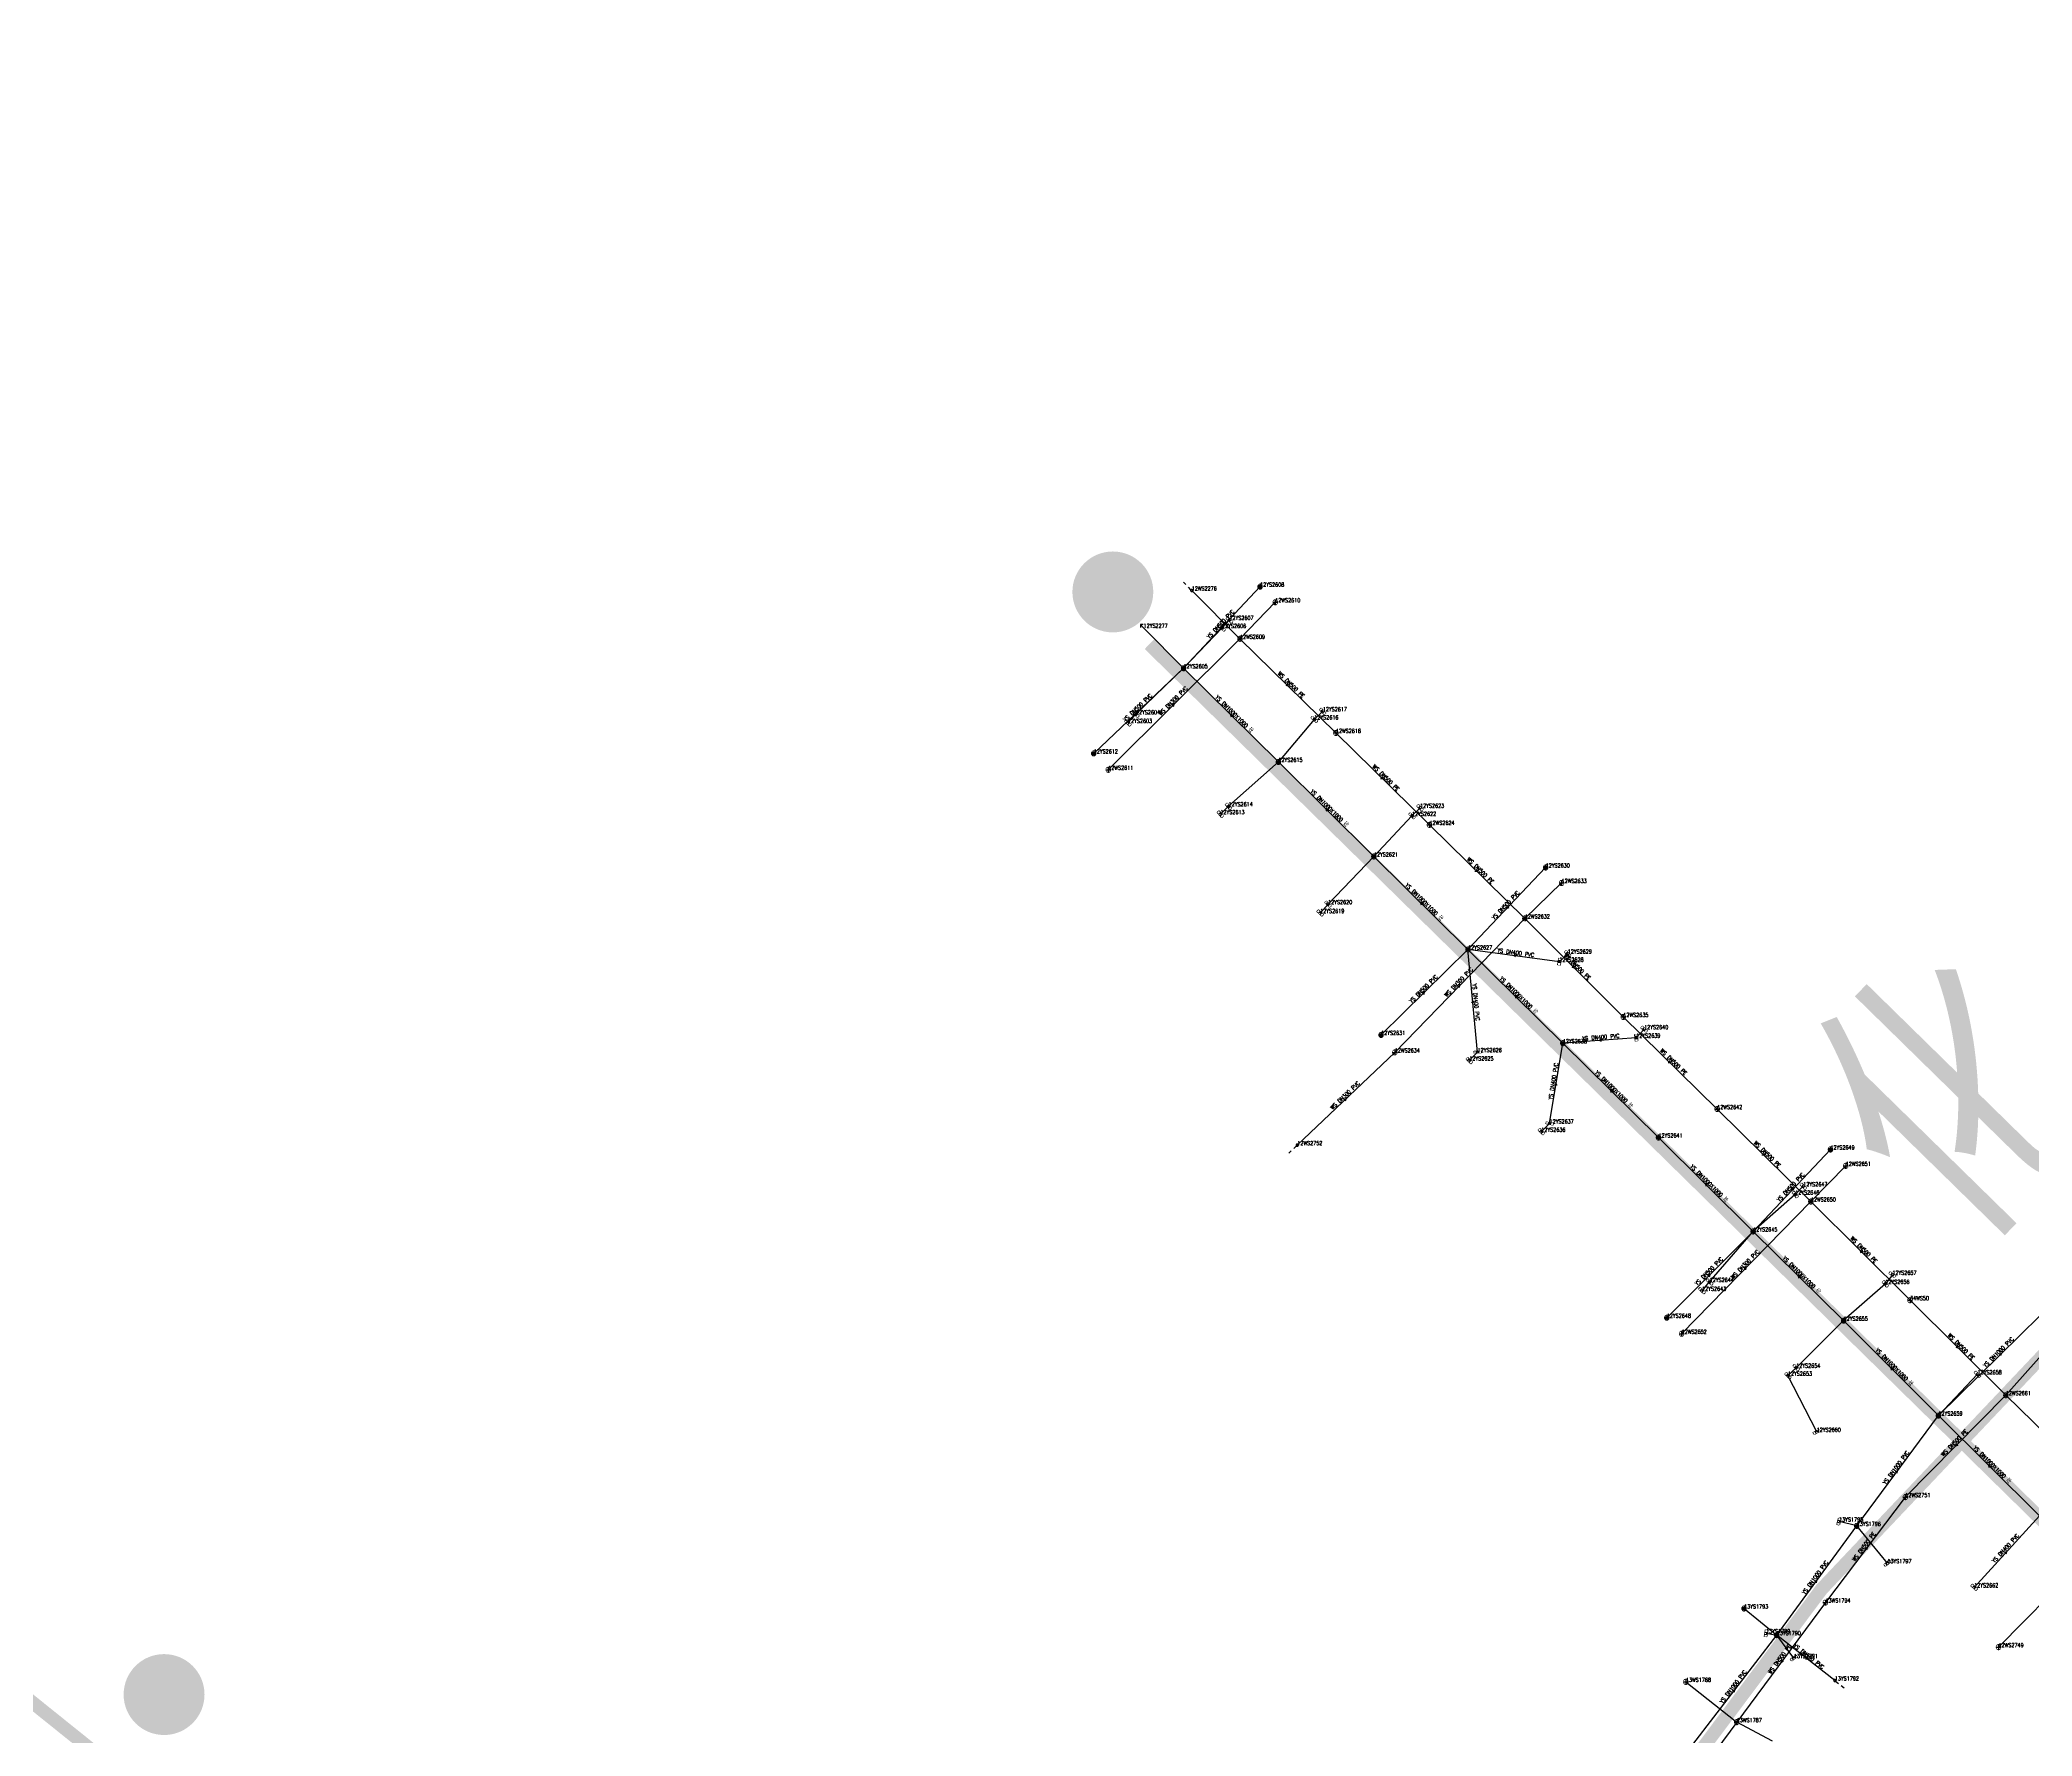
# Model space of a CAD drawing. Extents: x 78813 to 99477, y 2421021 to 2448125.
# Drawn here: x 83625.9 to 84072.7, y 2437389.6 to 2437769.9 of the extents above; entities that cross this region are included whole.
import ezdxf
from ezdxf.enums import TextEntityAlignment as Align

# ---------------------------------------------------------------- set-up
doc = ezdxf.new("R2010")
doc.units = 0
doc.set_wipeout_variables(frame=1)
doc.layers.get('0').update_dxf_attribs({"linetype": 'CONTINUOUS'})
for name, color, linetype in [('DX_WS', 16, 'CONTINUOUS'), ('DX_YS', 42, 'CONTINUOUS'), ('排口', 170, 'CONTINUOUS'), ('道路', 5, 'CONTINUOUS')]:
    doc.layers.add(name, color=color, linetype=linetype)
doc.layers.add('WSLINE', color=7, linetype='CONTINUOUS', true_color=0x7f0000)
doc.layers.add('YSLINE', color=7, linetype='CONTINUOUS', true_color=0xcc9900)
doc.layers.add('道路名称', color=7, linetype='CONTINUOUS', lineweight=0)
doc.styles.add('CcNameZT', font='txt.SHX', dxfattribs={"width": 0.8, "bigfont": 'HZTXT.SHX'})
doc.styles.get("Standard").update_dxf_attribs({"font": 'txt.shx', "bigfont": 'hztxt.shx'})
doc.styles.add('宋体0.7', font='', dxfattribs={"width": 0.7})
doc.styles.get('宋体0.7').set_extended_font_data('SimSun')

# ---------------------------------------------------------------- blocks, each defined once
blk = doc.blocks.new('PS污水井')
blk.add_lwpolyline([(1, 0), (1, 0.07), (0.99, 0.14), (0.98, 0.21), (0.96, 0.28), (0.94, 0.34), (0.91, 0.41), (0.88, 0.47), (0.85, 0.53), (0.81, 0.59), (0.77, 0.64), (0.72, 0.69), (0.67, 0.74), (0.62, 0.79), (0.56, 0.83), (0.5, 0.87), (0.44, 0.9), (0.37, 0.93), (0.31, 0.95), (0.24, 0.97), (0.17, 0.98), (0.1, 0.99), (0.03, 1), (-0.03, 1), (-0.1, 0.99), (-0.17, 0.98), (-0.24, 0.97), (-0.31, 0.95), (-0.37, 0.93), (-0.44, 0.9), (-0.5, 0.87), (-0.56, 0.83), (-0.62, 0.79), (-0.67, 0.74), (-0.72, 0.69), (-0.77, 0.64), (-0.81, 0.59), (-0.85, 0.53), (-0.88, 0.47), (-0.91, 0.41), (-0.94, 0.34), (-0.96, 0.28), (-0.98, 0.21), (-0.99, 0.14), (-1, 0.07), (-1, 0), (-1, -0.07), (-0.99, -0.14), (-0.98, -0.21), (-0.96, -0.28), (-0.94, -0.34), (-0.91, -0.41), (-0.88, -0.47), (-0.85, -0.53), (-0.81, -0.59), (-0.77, -0.64), (-0.72, -0.69), (-0.67, -0.74), (-0.62, -0.79), (-0.56, -0.83), (-0.5, -0.87), (-0.44, -0.9), (-0.37, -0.93), (-0.31, -0.95), (-0.24, -0.97), (-0.17, -0.98), (-0.1, -0.99), (-0.03, -1), (0.03, -1), (0.1, -0.99), (0.17, -0.98), (0.24, -0.97), (0.31, -0.95), (0.37, -0.93), (0.44, -0.9), (0.5, -0.87), (0.56, -0.83), (0.62, -0.79), (0.67, -0.74), (0.72, -0.69), (0.77, -0.64), (0.81, -0.59), (0.85, -0.53), (0.88, -0.47), (0.91, -0.41), (0.94, -0.34), (0.96, -0.28), (0.98, -0.21), (0.99, -0.14), (1, 0)], close=True)
blk.add_wipeout([(1, 0), (1, 0.07), (0.99, 0.14), (0.98, 0.21), (0.96, 0.28), (0.94, 0.34), (0.91, 0.41), (0.88, 0.47), (0.85, 0.53), (0.81, 0.59), (0.77, 0.64), (0.72, 0.69), (0.67, 0.74), (0.62, 0.79), (0.56, 0.83), (0.5, 0.87), (0.44, 0.9), (0.37, 0.93), (0.31, 0.95), (0.24, 0.97), (0.17, 0.98), (0.1, 0.99), (0.03, 1), (-0.03, 1), (-0.1, 0.99), (-0.17, 0.98), (-0.24, 0.97), (-0.31, 0.95), (-0.37, 0.93), (-0.44, 0.9), (-0.5, 0.87), (-0.56, 0.83), (-0.62, 0.79), (-0.67, 0.74), (-0.72, 0.69), (-0.77, 0.64), (-0.81, 0.59), (-0.85, 0.53), (-0.88, 0.47), (-0.91, 0.41), (-0.94, 0.34), (-0.96, 0.28), (-0.98, 0.21), (-0.99, 0.14), (-1, 0.07), (-1, 0), (-1, -0.07), (-0.99, -0.14), (-0.98, -0.21), (-0.96, -0.28), (-0.94, -0.34), (-0.91, -0.41), (-0.88, -0.47), (-0.85, -0.53), (-0.81, -0.59), (-0.77, -0.64), (-0.72, -0.69), (-0.67, -0.74), (-0.62, -0.79), (-0.56, -0.83), (-0.5, -0.87), (-0.44, -0.9), (-0.37, -0.93), (-0.31, -0.95), (-0.24, -0.97), (-0.17, -0.98), (-0.1, -0.99), (-0.03, -1), (0.03, -1), (0.1, -0.99), (0.17, -0.98), (0.24, -0.97), (0.31, -0.95), (0.37, -0.93), (0.44, -0.9), (0.5, -0.87), (0.56, -0.83), (0.62, -0.79), (0.67, -0.74), (0.72, -0.69), (0.77, -0.64), (0.81, -0.59), (0.85, -0.53), (0.88, -0.47), (0.91, -0.41), (0.94, -0.34), (0.96, -0.28), (0.98, -0.21), (0.99, -0.14)])
for p, q in [((-1, 0), (0, 0)), ((0, 1), (0, 0)), ((0, 0), (0, -1)), ((0, 0), (1, 0))]:
    blk.add_line(p, q)
blk = doc.blocks.new('GC546')
at = {"color": 0}
for p in [(0.866, 0.5), (0.866, -0.5)]:
    blk.add_line(p, (0, 0), dxfattribs=at)
blk = doc.blocks.new('PS非普查')
blk.add_lwpolyline([(3.7, 0), (5.3, 0)])
blk.add_wipeout([(0.5, 0), (0.5, 0.03), (0.5, 0.07), (0.49, 0.1), (0.48, 0.14), (0.47, 0.17), (0.46, 0.2), (0.44, 0.23), (0.42, 0.26), (0.4, 0.29), (0.38, 0.32), (0.36, 0.35), (0.33, 0.37), (0.31, 0.39), (0.28, 0.41), (0.25, 0.43), (0.22, 0.45), (0.19, 0.46), (0.15, 0.48), (0.12, 0.49), (0.09, 0.49), (0.05, 0.5), (0.02, 0.5), (-0.02, 0.5), (-0.05, 0.5), (-0.09, 0.49), (-0.12, 0.49), (-0.15, 0.48), (-0.19, 0.46), (-0.22, 0.45), (-0.25, 0.43), (-0.28, 0.41), (-0.31, 0.39), (-0.33, 0.37), (-0.36, 0.35), (-0.38, 0.32), (-0.4, 0.29), (-0.42, 0.26), (-0.44, 0.23), (-0.46, 0.2), (-0.47, 0.17), (-0.48, 0.14), (-0.49, 0.1), (-0.5, 0.07), (-0.5, 0.03), (-0.5, 0), (-0.5, -0.03), (-0.5, -0.07), (-0.49, -0.1), (-0.48, -0.14), (-0.47, -0.17), (-0.46, -0.2), (-0.44, -0.23), (-0.42, -0.26), (-0.4, -0.29), (-0.38, -0.32), (-0.36, -0.35), (-0.33, -0.37), (-0.31, -0.39), (-0.28, -0.41), (-0.25, -0.43), (-0.22, -0.45), (-0.19, -0.46), (-0.15, -0.48), (-0.12, -0.49), (-0.09, -0.49), (-0.05, -0.5), (-0.02, -0.5), (0.02, -0.5), (0.05, -0.5), (0.09, -0.49), (0.12, -0.49), (0.15, -0.48), (0.19, -0.46), (0.22, -0.45), (0.25, -0.43), (0.28, -0.41), (0.31, -0.39), (0.33, -0.37), (0.36, -0.35), (0.38, -0.32), (0.4, -0.29), (0.42, -0.26), (0.44, -0.23), (0.46, -0.2), (0.47, -0.17), (0.48, -0.14), (0.49, -0.1), (0.5, -0.07)])
blk.add_line((0.5, 0), (2.1, 0))
blk.add_lwpolyline([(0.5, 0), (0.5, 0.03), (0.5, 0.07), (0.49, 0.1), (0.48, 0.14), (0.47, 0.17), (0.46, 0.2), (0.44, 0.23), (0.42, 0.26), (0.4, 0.29), (0.38, 0.32), (0.36, 0.35), (0.33, 0.37), (0.31, 0.39), (0.28, 0.41), (0.25, 0.43), (0.22, 0.45), (0.19, 0.46), (0.15, 0.48), (0.12, 0.49), (0.09, 0.49), (0.05, 0.5), (0.02, 0.5), (-0.02, 0.5), (-0.05, 0.5), (-0.09, 0.49), (-0.12, 0.49), (-0.15, 0.48), (-0.19, 0.46), (-0.22, 0.45), (-0.25, 0.43), (-0.28, 0.41), (-0.31, 0.39), (-0.33, 0.37), (-0.36, 0.35), (-0.38, 0.32), (-0.4, 0.29), (-0.42, 0.26), (-0.44, 0.23), (-0.46, 0.2), (-0.47, 0.17), (-0.48, 0.14), (-0.49, 0.1), (-0.5, 0.07), (-0.5, 0.03), (-0.5, 0), (-0.5, -0.03), (-0.5, -0.07), (-0.49, -0.1), (-0.48, -0.14), (-0.47, -0.17), (-0.46, -0.2), (-0.44, -0.23), (-0.42, -0.26), (-0.4, -0.29), (-0.38, -0.32), (-0.36, -0.35), (-0.33, -0.37), (-0.31, -0.39), (-0.28, -0.41), (-0.25, -0.43), (-0.22, -0.45), (-0.19, -0.46), (-0.15, -0.48), (-0.12, -0.49), (-0.09, -0.49), (-0.05, -0.5), (-0.02, -0.5), (0.02, -0.5), (0.05, -0.5), (0.09, -0.49), (0.12, -0.49), (0.15, -0.48), (0.19, -0.46), (0.22, -0.45), (0.25, -0.43), (0.28, -0.41), (0.31, -0.39), (0.33, -0.37), (0.36, -0.35), (0.38, -0.32), (0.4, -0.29), (0.42, -0.26), (0.44, -0.23), (0.46, -0.2), (0.47, -0.17), (0.48, -0.14), (0.49, -0.1), (0.5, -0.07), (0.5, 0)], close=True)
blk = doc.blocks.new('PS雨水井')
blk.add_lwpolyline([(1, 0), (1, 0.07), (0.99, 0.14), (0.98, 0.21), (0.96, 0.28), (0.94, 0.34), (0.91, 0.41), (0.88, 0.47), (0.85, 0.53), (0.81, 0.59), (0.77, 0.64), (0.72, 0.69), (0.67, 0.74), (0.62, 0.79), (0.56, 0.83), (0.5, 0.87), (0.44, 0.9), (0.37, 0.93), (0.31, 0.95), (0.24, 0.97), (0.17, 0.98), (0.1, 0.99), (0.03, 1), (-0.03, 1), (-0.1, 0.99), (-0.17, 0.98), (-0.24, 0.97), (-0.31, 0.95), (-0.37, 0.93), (-0.44, 0.9), (-0.5, 0.87), (-0.56, 0.83), (-0.62, 0.79), (-0.67, 0.74), (-0.72, 0.69), (-0.77, 0.64), (-0.81, 0.59), (-0.85, 0.53), (-0.88, 0.47), (-0.91, 0.41), (-0.94, 0.34), (-0.96, 0.28), (-0.98, 0.21), (-0.99, 0.14), (-1, 0.07), (-1, 0), (-1, -0.07), (-0.99, -0.14), (-0.98, -0.21), (-0.96, -0.28), (-0.94, -0.34), (-0.91, -0.41), (-0.88, -0.47), (-0.85, -0.53), (-0.81, -0.59), (-0.77, -0.64), (-0.72, -0.69), (-0.67, -0.74), (-0.62, -0.79), (-0.56, -0.83), (-0.5, -0.87), (-0.44, -0.9), (-0.37, -0.93), (-0.31, -0.95), (-0.24, -0.97), (-0.17, -0.98), (-0.1, -0.99), (-0.03, -1), (0.03, -1), (0.1, -0.99), (0.17, -0.98), (0.24, -0.97), (0.31, -0.95), (0.37, -0.93), (0.44, -0.9), (0.5, -0.87), (0.56, -0.83), (0.62, -0.79), (0.67, -0.74), (0.72, -0.69), (0.77, -0.64), (0.81, -0.59), (0.85, -0.53), (0.88, -0.47), (0.91, -0.41), (0.94, -0.34), (0.96, -0.28), (0.98, -0.21), (0.99, -0.14), (1, 0)], close=True)
blk.add_wipeout([(1, 0), (1, 0.07), (0.99, 0.14), (0.98, 0.21), (0.96, 0.28), (0.94, 0.34), (0.91, 0.41), (0.88, 0.47), (0.85, 0.53), (0.81, 0.59), (0.77, 0.64), (0.72, 0.69), (0.67, 0.74), (0.62, 0.79), (0.56, 0.83), (0.5, 0.87), (0.44, 0.9), (0.37, 0.93), (0.31, 0.95), (0.24, 0.97), (0.17, 0.98), (0.1, 0.99), (0.03, 1), (-0.03, 1), (-0.1, 0.99), (-0.17, 0.98), (-0.24, 0.97), (-0.31, 0.95), (-0.37, 0.93), (-0.44, 0.9), (-0.5, 0.87), (-0.56, 0.83), (-0.62, 0.79), (-0.67, 0.74), (-0.72, 0.69), (-0.77, 0.64), (-0.81, 0.59), (-0.85, 0.53), (-0.88, 0.47), (-0.91, 0.41), (-0.94, 0.34), (-0.96, 0.28), (-0.98, 0.21), (-0.99, 0.14), (-1, 0.07), (-1, 0), (-1, -0.07), (-0.99, -0.14), (-0.98, -0.21), (-0.96, -0.28), (-0.94, -0.34), (-0.91, -0.41), (-0.88, -0.47), (-0.85, -0.53), (-0.81, -0.59), (-0.77, -0.64), (-0.72, -0.69), (-0.67, -0.74), (-0.62, -0.79), (-0.56, -0.83), (-0.5, -0.87), (-0.44, -0.9), (-0.37, -0.93), (-0.31, -0.95), (-0.24, -0.97), (-0.17, -0.98), (-0.1, -0.99), (-0.03, -1), (0.03, -1), (0.1, -0.99), (0.17, -0.98), (0.24, -0.97), (0.31, -0.95), (0.37, -0.93), (0.44, -0.9), (0.5, -0.87), (0.56, -0.83), (0.62, -0.79), (0.67, -0.74), (0.72, -0.69), (0.77, -0.64), (0.81, -0.59), (0.85, -0.53), (0.88, -0.47), (0.91, -0.41), (0.94, -0.34), (0.96, -0.28), (0.98, -0.21), (0.99, -0.14)])
for p, q in [((-1, 0), (0, 0)), ((-0.88, 0.48), (0, 0.47)), ((0, 1), (0, 0)), ((0, 0.47), (0.88, 0.47)), ((0, 0), (0, -1)), ((0, 0), (1, 0)), ((-0.88, -0.48), (0, -0.48)), ((0, -0.48), (0.88, -0.48))]:
    blk.add_line(p, q)
blk = doc.blocks.new('PS雨篦')
blk.add_lwpolyline([(-1.5, 0.5), (0, 0.5), (1.5, 0.5), (1.5, -0.5), (0, -0.5), (-1.5, -0.5)], close=True)
blk.add_wipeout([(-1.5, 0.5), (0, 0.5), (1.5, 0.5), (1.5, -0.5), (0, -0.5), (-1.5, -0.5)])
for p, q in [((-0.51, -0.5), (-0.51, 0.5)), ((0.49, -0.5), (0.49, 0.5))]:
    blk.add_line(p, q)
blk = doc.blocks.new('PS出水口')
for points in [[(0, 0), (1.97, 0)], [(1.15, -0.88), (1.97, 0), (1.11, 0.93)]]:
    blk.add_lwpolyline(points)

msp = doc.modelspace()

# ---------------------------------------------------------------- hatches: boundary and pattern name
at = {"layer": '排口', "linetype": 'Continuous'}
h = msp.add_hatch(color=256, dxfattribs=at)
edge = h.paths.add_edge_path()
edge.add_arc((83866.56, 2437646.14), 9.07, 0, 360)
h = msp.add_hatch(color=256, dxfattribs=at)
edge = h.paths.add_edge_path()
edge.add_arc((83653.78, 2437398.92), 9.07, 0, 360)

# ---------------------------------------------------------------- linework, layer by layer
at = {"layer": '道路', "const_width": 3, "flags": 128}
msp.add_lwpolyline([(83859.27, 2437200.36), (83651.08, 2437375.61), (83558.86, 2437449.66), (83486.54, 2437526.43)], dxfattribs=at)

# ---------------------------------------------------------------- block references
at = {"layer": 'DX_WS'}
for name, p, xscale, yscale, zscale, rotation in [('PS非普查', (83884.25, 2437646.46, -1.38), 0.4999999998926493, 0.5, 0.5, 134.9814773851069), ('GC546', (83905.83, 2437625.08, -1.3), 0.4999999999963662, 0.5, 0.5, 135.5390012850609), ('GC546', (83880.3, 2437620.95, -1.32), 0.5000000001534834, 0.5, 0.5, 224.8327249031677), ('GC546', (83927.08, 2437604.22, -1.07), 0.4999999999948835, 0.5, 0.5, 135.5385482155204), ('GC546', (83948.26, 2437583.42, -1.17), 0.5000000001027487, 0.5, 0.5, 135.5139467389466), ('GC546', (83970, 2437561.89, -1.28), 0.499999999991487, 0.5, 0.5, 135.0285363368084), ('GC546', (83944.37, 2437557.91, -1.01), 0.5000000001187209, 0.5, 0.5, 225.8604415978191), ('GC546', (83991.57, 2437540.53, -1.27), 0.4999999998344048, 0.5, 0.5, 135.5604395412984), ('GC546', (83918.86, 2437532.5, 1.32), 0.4999999999671781, 0.5, 0.5, 223.5479311328777), ('PS非普查', (83907.93, 2437522.1, 1.4), 0.4999999999671781, 0.5, 0.5, 223.5479311328777), ('GC546', (84012.6, 2437519.83, -1.38), 0.4999999999654575, 0.5, 0.5, 135.3499543055376), ('GC546', (84034.23, 2437498.4, -1.46), 0.5000000000123795, 0.5, 0.5, 315.1756503652769), ('GC546', (84008.62, 2437494.64, -1.22), 0.4999999998422751, 0.5, 0.5, 225.646228065041), ('GC546', (84056.08, 2437476.69, -1.37), 0.5000000000975768, 0.5, 0.5, 135.1982452197491), ('GC546', (84055.55, 2437454.61, -1.17), 0.4999999998798844, 0.5, 0.5, 45.40158163852389), ('GC546', (84035.33, 2437431.37, -0.96), 0.5000000000005245, 0.5000000000005245, 0.5000000000005245, 52.8387533644299), ('GC546', (84016.43, 2437406.14, -0.37), 0.4999999999179297, 0.5, 0.5, 53.43452653312766)]:
    msp.add_blockref(name, p, dxfattribs=dict(at, xscale=xscale, yscale=yscale, zscale=zscale, rotation=rotation))
at = {"layer": 'DX_WS', "xscale": 0.5, "yscale": 0.5, "zscale": 0.5}
for p in [(83902.98, 2437643.82, -1.06), (83895.07, 2437635.63, -1.44), (83916.58, 2437614.52, -1.13), (83865.53, 2437606.26, -1.32), (83937.58, 2437593.92, -0.99), (83967.21, 2437580.88, -0.93), (83958.95, 2437572.93, -1.29), (83981.04, 2437550.85, -1.26), (83929.79, 2437542.89, -0.9), (84002.1, 2437530.2, -1.27), (84030.93, 2437517.46, -1.17), (84023.1, 2437509.46, -1.47), (84045.35, 2437487.34, -1.47), (83994.13, 2437479.82, -1.11), (84066.82, 2437466.03, -1.27), (84044.29, 2437443.19, -1.08), (84026.38, 2437419.55, -0.84), (84065.2, 2437409.55, -0.91), (83995.08, 2437401.77, 0.24), (84006.48, 2437392.73, 0.01)]:
    msp.add_blockref('PS污水井', p, dxfattribs=at)
at = {"layer": 'DX_YS', "xscale": 0.5, "yscale": 0.5, "zscale": 0.5}
for p in [(83899.58, 2437647.32, -243.24), (83882.43, 2437629.02, -0.5), (83862.28, 2437609.93, -0.03), (83903.69, 2437608.01, -0.02), (83925.1, 2437586.82, -0.17), (83963.63, 2437584.35, 0.36), (83946.21, 2437565.96, -0.14), (83926.72, 2437546.81, 0.26), (83967.48, 2437544.96, 0.29), (83988.93, 2437523.81, 0.06), (84027.51, 2437521.13, 0.45), (84010.17, 2437502.75, -0.06), (83990.8, 2437483.4, 0.34), (84030.46, 2437482.75, -0.19), (84051.71, 2437461.46, 0.45), (84033.39, 2437436.73, 1.32), (84008.13, 2437418.21, 0.62), (84015.45, 2437412.24, 0.73)]:
    msp.add_blockref('PS雨水井', p, dxfattribs=at)
at = {"layer": 'DX_YS', "yscale": 0.5, "zscale": 0.5}
for name, p, xscale, rotation in [('PS雨篦', (83892.71, 2437639.85, 1.21), 0.4999999999537187, 137.2839968116276), ('PS出水口', (83873.46, 2437638.12, -0.46), 0.4999999998938419, 134.5750778473256), ('GC546', (83893.06, 2437618.51, -0.27), 0.500000000129178, 315.3362007759107), ('PS雨篦', (83913.65, 2437619.37, 1.26), 0.5000000001448919, 133.2811777173069), ('PS雨篦', (83869.95, 2437616.77, 1.21), 0.4999999999228981, 317.2722062993095), ('PS雨篦', (83890.69, 2437596.31, 1.36), 0.4999999999516629, 313.9932321930457), ('GC546', (83914.39, 2437597.41, -0.11), 0.5000000000119872, 315.2918631087152), ('PS雨篦', (83935.45, 2437597.76, 1.16), 0.500000000015963, 135.2219526514921), ('PS雨篦', (83913.06, 2437574.15, 1.27), 0.4999999998563863, 318.4238712652316), ('GC546', (83935.65, 2437576.39, -0.15), 0.4999999999148447, 315.3371505566245), ('GC546', (83954.92, 2437575.15, 0.17), 0.4999999998709592, 46.5432327992657), ('GC546', (83956.46, 2437564.6, 1.15), 0.4999999999877723, 352.4710514486374), ('GC546', (83936.46, 2437556.38, 0.06), 0.4999999998370436, 224.4913436837929), ('GC546', (83956.85, 2437555.46, 0.07), 0.4999999998931101, 315.376762174095), ('GC546', (83947.29, 2437554.46, 1.02), 0.5000000001398425, 275.3822272731961), ('PS雨篦', (83985.71, 2437548.1, 1.01), 0.5000000000334269, 137.1557790597378), ('PS雨篦', (83946.51, 2437541.07, 1.05), 0.5000000001213974, 315.6098309127586), ('GC546', (83975.72, 2437545.58, 1.02), 0.5000000000175843, 4.310347643823098), ('GC546', (83966, 2437535.96, 1.01), 0.4999999997772362, 260.6549747678845), ('GC546', (83978.21, 2437534.38, 0.17), 0.5000000001121352, 315.4076055452154), ('PS雨篦', (83962.65, 2437525.12, 1.03), 0.4999999998993819, 314.6611579529984), ('GC546', (83999.55, 2437513.28, -0.01), 0.5000000000923445, 315.2424501281266), ('GC546', (84020.31, 2437492.75, -0.14), 0.4999999999202382, 315.3981969904931), ('PS雨篦', (84041.38, 2437493.05, 1.26), 0.4999999999382682, 142.7743706255581), ('PS雨篦', (83998.7, 2437489.47, 1.07), 0.4999999999601324, 318.6309686672386), ('GC546', (84065.41, 2437474.94, 0.37), 0.5000000000994401, 44.51306085056741), ('PS雨篦', (84017.95, 2437470.42, 1.22), 0.5000000000558311, 313.5936757837261), ('GC546', (84041.08, 2437472.1, 0.14), 0.4999999999422079, 314.9569002268398), ('PS雨篦', (84060.49, 2437470.72, 1.9), 0.4999999999986344, 136.5215563951533), ('PS雨篦', (84024.41, 2437457.81, 1.45), 0.4999999999125069, 27.15632348037437), ('GC546', (84042.55, 2437449.09, 0.48), 0.500000000065494, 233.4782365848529), ('GC546', (84063.04, 2437450.23, 0.4), 0.4999999999236237, 315.2551766172043), ('PS雨篦', (84029.43, 2437437.72, 1.56), 0.4999999999068486, 255.9229935439643), ('GC546', (84067.05, 2437430.98, 1.61), 0.4999999998518497, 227.5841834701037), ('PS雨篦', (84040.26, 2437428.38, 1.54), 0.5000000000362612, 39.42625572244329), ('GC546', (84024.42, 2437424.48, 0.57), 0.5000000001831665, 233.7656393209124), ('PS雨篦', (84059.72, 2437422.96, 1.63), 0.4999999999728088, 317.5841834895435), ('GC546', (84021.96, 2437407.15, 0.87), 0.4999999998763584, 322.0167264457367), ('GC546', (84006.02, 2437399.96, 0.7), 0.4999999999755013, 232.4836653532797), ('PS非普查', (84028.47, 2437402.07, 0.91), 0.4999999998763584, 322.0167264457367)]:
    msp.add_blockref(name, p, dxfattribs=dict(at, xscale=xscale, rotation=rotation))

# ---------------------------------------------------------------- texts
at = {"layer": 'DX_WS', "style": 'CcNameZT', "width": 0.8}
for s, rotation, p in [(' WS DN500 PE', 315.539, (83906, 2437625.26, -1.46)), (' WS DN300 PVC', 44.8327, (83880.12, 2437621.13, -1.32)), (' WS DN500 PE', 315.5385, (83927.25, 2437604.4, -1.15)), (' WS DN500 PE', 315.5139, (83948.44, 2437583.6, -1.04)), (' WS DN300 PVC', 45.8604, (83944.19, 2437558.08, -0.9)), (' WS DN500 PE', 315.5604, (83991.75, 2437540.71, -1.28)), (' WS DN300 PVC', 43.5479, (83918.69, 2437532.68, 1.4)), (' WS DN500 PE', 315.3499, (84012.78, 2437520.01, -1.29)), (' WS DN500 PE', 315.1757, (84034.41, 2437498.58, -1.47)), (' WS DN300 PVC', 45.6462, (84008.44, 2437494.81, -1.11)), (' WS DN500 PE', 315.1982, (84056.26, 2437476.86, -1.47)), (' WS DN500 PE', 45.4016, (84055.37, 2437454.78, -1.27))]:
    msp.add_text(s, height=0.9, rotation=rotation, dxfattribs=at).set_placement(p, align=Align.CENTER)
at = {"layer": 'DX_YS', "width": 0.8}
msp.add_text('12YS2277', height=0.9, dxfattribs=at).set_placement((83873.46, 2437638.12, -0.46))
at = {"layer": 'DX_YS', "style": 'CcNameZT', "width": 0.8}
for s, rotation, p in [(' YS DN1000X1000 砼', 315.3362, (83893.24, 2437618.69, -0.02)), (' YS DN1000X1000 砼', 315.2919, (83914.57, 2437597.59, -0.17)), (' YS DN1000X1000 砼', 315.3372, (83935.83, 2437576.56, -0.14)), (' YS DN400 PVC', 352.4711, (83956.5, 2437564.85, 1.01)), (' YS DN500 PVC', 44.4913, (83936.29, 2437556.56, 0.26)), (' YS DN1000X1000 砼', 315.3768, (83957.02, 2437555.63, 0.29)), (' YS DN400 PVC', 275.3822, (83947.54, 2437554.48, 0.99)), (' YS DN400 PVC', 4.3103, (83975.7, 2437545.83, 0.94)), (' YS DN400 PVC', 80.655, (83965.76, 2437536, 0.99)), (' YS DN1000X1000 砼', 315.4076, (83978.38, 2437534.56, 0.06)), (' YS DN1000X1000 砼', 315.2425, (83999.73, 2437513.46, -0.06)), (' YS DN1000X1000 砼', 315.3982, (84020.49, 2437492.93, -0.19)), (' YS DN1000X1000 砼', 314.9569, (84041.26, 2437472.28, 0.45)), (' YS DN1000 PVC', 53.4782, (84042.35, 2437449.24, 0.41)), (' YS DN1000X1000 砼', 315.2552, (84063.22, 2437450.41, 0.37)), (' YS DN400 PVC', 47.5842, (84066.86, 2437431.15, 1.63)), (' YS DN1000 PVC', 52.4837, (84005.82, 2437400.11, 0.65))]:
    msp.add_text(s, height=0.9, rotation=rotation, dxfattribs=at).set_placement(p, align=Align.CENTER)

# ---------------------------------------------------------------- next in the draw order: linework, layer by layer
at = {"layer": 'WSLINE'}
for p, q in [((83902.98, 2437643.82, -1.06), (83895.07, 2437635.63, -1.21)), ((83958.95, 2437572.93, -1.29), (83937.58, 2437593.92, -1.04)), ((83967.21, 2437580.88, -0.93), (83958.95, 2437572.93, -1.17)), ((83907.93, 2437522.1, 1.4), (83929.79, 2437542.89, 1.23)), ((84088.85, 2437490.79, -0.64), (84066.82, 2437466.03, -1.27)), ((84066.82, 2437466.03, -1.27), (84045.35, 2437487.34, -1.47)), ((84044.29, 2437443.19, -1.08), (84066.82, 2437466.03, -1.27)), ((84094.37, 2437439.19, -1.35), (84066.82, 2437466.03, -1.27)), ((84044.29, 2437443.19, -1.08), (84026.38, 2437419.55, -0.84)), ((84065.2, 2437409.55, -0.91), (84094.37, 2437439.19, -1.22)), ((83995.08, 2437401.77, 0.24), (84006.48, 2437392.73, 0.11)), ((84006.48, 2437392.73, 0.01), (83988.68, 2437368.72, -0.04)), ((84014.54, 2437388.44, 0.21), (84006.48, 2437392.73, 0.03))]:
    msp.add_line(p, q, dxfattribs=at)
at = {"layer": 'YSLINE'}
for p, q in [((83882.43, 2437629.02, -0.5), (83873.46, 2437638.12, -0.46)), ((83903.69, 2437608.01, -0.02), (83882.43, 2437629.02, -0.52)), ((83925.1, 2437586.82, -0.17), (83903.69, 2437608.01, -0.04)), ((83946.21, 2437565.96, -0.14), (83925.1, 2437586.82, -0.16)), ((83963.63, 2437584.35, 0.36), (83946.21, 2437565.96, -0.03)), ((83926.72, 2437546.81, 0.26), (83946.21, 2437565.96, -0.14)), ((84010.17, 2437502.75, -0.06), (83988.93, 2437523.81, 0.04)), ((84030.46, 2437482.75, -0.19), (84010.17, 2437502.75, -0.09)), ((84079.12, 2437488.41, 0.42), (84051.71, 2437461.46, 0.32)), ((84051.71, 2437461.46, 0.45), (84030.46, 2437482.75, -0.17)), ((84060.49, 2437470.72, 1.9), (84051.71, 2437461.46, 1.3)), ((84033.39, 2437436.73, 0.41), (84051.71, 2437461.46, 0.54)), ((84074.38, 2437439, 0.37), (84051.71, 2437461.46, 0.44)), ((84059.72, 2437422.96, 1.63), (84074.38, 2437439, 1.6)), ((84033.39, 2437436.73, 1.32), (84029.43, 2437437.72, 1.56)), ((84040.26, 2437428.38, 1.54), (84033.39, 2437436.73, 1.3))]:
    msp.add_line(p, q, dxfattribs=at)

# ---------------------------------------------------------------- next in the draw order: block references
at = {"layer": 'DX_YS', "yscale": 0.5, "zscale": 0.5}
for p, xscale, rotation in [((83891.05, 2437638.06, 1.05), 0.5000000001066821, 136.3560518521767), ((83871.74, 2437618.7, 1.07), 0.5000000000770558, 313.9744376079402), ((83911.74, 2437617.57, 1.16), 0.5000000000522616, 139.899276946749), ((83892.52, 2437598.08, 1.29), 0.4999999999201813, 311.645634380735), ((83933.65, 2437595.95, 1.04), 0.5000000000813369, 136.8760196927889), ((83914.82, 2437576.13, 1.23), 0.500000000150713, 316.1286598142999), ((83968.57, 2437565.04, 1.09), 0.5000000000045975, 134.0268502139007), ((83983.95, 2437546.2, 0.94), 0.5000000000156894, 94.3103476187556), ((83948.37, 2437542.96, 0.99), 0.5000000000140744, 5.382227298002733), ((83964.52, 2437526.97, 0.99), 0.500000000035332, 350.6549747524721), ((84021.41, 2437512.87, 1.16), 0.5000000000507697, 135.7212552346293), ((84000.41, 2437491.42, 1.05), 0.4999999999853751, 319.2790224556185), ((84039.82, 2437491, 1.23), 0.4999999998608472, 131.3801547315247), ((84019.82, 2437472.21, 1.18), 0.5000000000167152, 314.7482650715037), ((84013.07, 2437412.65, 1.48), 0.4999999999228226, 260.0883849431607), ((84019.29, 2437407.11, 1.67), 0.5000000000834658, 36.90207524834231)]:
    msp.add_blockref('PS雨篦', p, dxfattribs=dict(at, xscale=xscale, rotation=rotation))

# ---------------------------------------------------------------- next in the draw order: texts
at = {"layer": 'DX_WS', "width": 0.8}
for s, p in [('12WS2276', (83884.25, 2437646.46, -1.38)), ('12WS2610', (83902.98, 2437643.82, -1.06)), ('12WS2609', (83895.07, 2437635.63, -1.44)), ('12WS2618', (83916.58, 2437614.52, -1.13)), ('12WS2611', (83865.53, 2437606.26, -1.32)), ('12WS2624', (83937.58, 2437593.92, -0.99)), ('12WS2633', (83967.21, 2437580.88, -0.93)), ('12WS2632', (83958.95, 2437572.93, -1.29)), ('12WS2635', (83981.04, 2437550.85, -1.26)), ('12WS2634', (83929.79, 2437542.89, -0.9)), ('12WS2642', (84002.1, 2437530.2, -1.27)), ('12WS2752', (83907.93, 2437522.1, 1.4)), ('12WS2651', (84030.93, 2437517.46, -1.17)), ('34WS50', (84045.35, 2437487.34, -1.47)), ('12WS2652', (83994.13, 2437479.82, -1.11)), ('12WS2661', (84066.82, 2437466.03, -1.27)), ('12WS2751', (84044.29, 2437443.19, -1.08)), ('13WS1794', (84026.38, 2437419.55, -0.84)), ('12WS2749', (84065.2, 2437409.55, -0.91)), ('13WS1788', (83995.08, 2437401.77, 0.24)), ('13WS1787', (84006.48, 2437392.73, 0.01))]:
    msp.add_text(s, height=0.9, dxfattribs=at).set_placement(p)
at = {"layer": 'DX_WS', "style": 'CcNameZT', "width": 0.8}
msp.add_text(' WS DN500 PE', height=0.9, rotation=52.8388, dxfattribs=at).set_placement((84035.13, 2437431.52, -1.08), align=Align.CENTER)
at = {"layer": 'DX_YS', "width": 0.8}
for s, p in [('12YS2608', (83899.58, 2437647.32, -243.24)), ('12YS2605', (83882.43, 2437629.02, -0.5)), ('12YS2612', (83862.28, 2437609.93, -0.03)), ('12YS2615', (83903.69, 2437608.01, -0.02)), ('12YS2621', (83925.1, 2437586.82, -0.17)), ('12YS2630', (83963.63, 2437584.35, 0.36)), ('12YS2627', (83946.21, 2437565.96, -0.14)), ('12YS2631', (83926.72, 2437546.81, 0.26)), ('12YS2638', (83967.48, 2437544.96, 0.29)), ('12YS2641', (83988.93, 2437523.81, 0.06)), ('12YS2649', (84027.51, 2437521.13, 0.45)), ('12YS2645', (84010.17, 2437502.75, -0.06)), ('12YS2648', (83990.8, 2437483.4, 0.34)), ('12YS2655', (84030.46, 2437482.75, -0.19)), ('12YS2658', (84060.49, 2437470.72, 1.9)), ('12YS2659', (84051.71, 2437461.46, 0.45)), ('12YS2660', (84024.41, 2437457.81, 1.45)), ('13YS1795', (84029.43, 2437437.72, 1.56)), ('13YS1796', (84033.39, 2437436.73, 1.32)), ('13YS1797', (84040.26, 2437428.38, 1.54)), ('12YS2662', (84059.72, 2437422.96, 1.63)), ('13YS1793', (84008.13, 2437418.21, 0.62)), ('13YS1792', (84028.47, 2437402.07, 0.91))]:
    msp.add_text(s, height=0.9, dxfattribs=at).set_placement(p)
at = {"layer": 'DX_YS', "style": 'CcNameZT', "width": 0.8}
for s, rotation, p in [(' YS DN500 PVC', 46.5432, (83954.74, 2437575.32, 0.36)), (' YS DN1000 PVC', 44.5131, (84065.24, 2437475.11, 0.42)), (' YS DN1000 PVC', 53.7656, (84024.22, 2437424.63, 0.73))]:
    msp.add_text(s, height=0.9, rotation=rotation, dxfattribs=at).set_placement(p, align=Align.CENTER)
at = {"layer": '道路名称', "style": '宋体0.7', "width": 0.7}
msp.add_text('化  联  四  路', height=50, rotation=45.6013, dxfattribs=at).set_placement((84055.79, 2437498.65))

# ---------------------------------------------------------------- next in the draw order: linework, layer by layer
at = {"layer": 'WSLINE'}
for p, q in [((83895.07, 2437635.63, -1.44), (83884.25, 2437646.46, -1.38)), ((83865.53, 2437606.26, -1.32), (83895.07, 2437635.63, -1.32)), ((83916.58, 2437614.52, -1.13), (83895.07, 2437635.63, -1.46)), ((83937.58, 2437593.92, -0.99), (83916.58, 2437614.52, -1.15)), ((83929.79, 2437542.89, -0.9), (83958.95, 2437572.93, -1.13)), ((84002.1, 2437530.2, -1.27), (83981.04, 2437550.85, -1.28)), ((84030.93, 2437517.46, -1.17), (84023.1, 2437509.46, -1.31)), ((84023.1, 2437509.46, -1.45), (84045.35, 2437487.34, -1.47)), ((84026.38, 2437419.55, -0.84), (84006.48, 2437392.73, 0.1))]:
    msp.add_line(p, q, dxfattribs=at)
at = {"layer": 'YSLINE'}
for p, q in [((83899.58, 2437647.32, -243.24), (83882.43, 2437629.02, -0.3)), ((83891.05, 2437638.06, 1.05), (83882.43, 2437629.02, 0.99)), ((83892.71, 2437639.85, 1.21), (83891.05, 2437638.06, 1.07)), ((83862.28, 2437609.93, -0.03), (83882.43, 2437629.02, -0.29)), ((83871.74, 2437618.7, 1.07), (83882.43, 2437629.02, 0.9)), ((83869.95, 2437616.77, 1.21), (83871.74, 2437618.7, 1.09)), ((83911.74, 2437617.57, 1.16), (83903.69, 2437608.01, 1.12)), ((83913.65, 2437619.37, 1.26), (83911.74, 2437617.57, 1.18)), ((83892.52, 2437598.08, 1.29), (83903.69, 2437608.01, 0.94)), ((83890.69, 2437596.31, 1.36), (83892.52, 2437598.08, 1.32)), ((83933.65, 2437595.95, 1.04), (83925.1, 2437586.82, 1.26)), ((83935.45, 2437597.76, 1.16), (83933.65, 2437595.95, 1.06)), ((83914.82, 2437576.13, 1.23), (83925.1, 2437586.82, 1.27)), ((83913.06, 2437574.15, 1.27), (83914.82, 2437576.13, 1.25)), ((83948.37, 2437542.96, 0.99), (83946.21, 2437565.96, 1.04)), ((83983.95, 2437546.2, 0.94), (83967.48, 2437544.96, 1.09)), ((83985.71, 2437548.1, 1.01), (83983.95, 2437546.2, 0.96)), ((83946.51, 2437541.07, 1.05), (83948.37, 2437542.96, 0.99)), ((83964.52, 2437526.97, 0.99), (83967.48, 2437544.96, 1.02)), ((83988.93, 2437523.81, 0.06), (83967.48, 2437544.96, 0.27)), ((83962.65, 2437525.12, 1.03), (83964.52, 2437526.97, 1.01)), ((83990.8, 2437483.4, 0.34), (84010.17, 2437502.75, -0.06)), ((84000.41, 2437491.42, 1.05), (84010.17, 2437502.75, 1.04)), ((84041.38, 2437493.05, 1.26), (84039.82, 2437491, 1.25)), ((83998.7, 2437489.47, 1.07), (84000.41, 2437491.42, 1.05)), ((84039.82, 2437491, 1.23), (84030.46, 2437482.75, 1.15)), ((84019.82, 2437472.21, 1.18), (84030.46, 2437482.75, 1.11)), ((84017.95, 2437470.42, 1.22), (84019.82, 2437472.21, 1.18)), ((84024.41, 2437457.81, 1.45), (84017.95, 2437470.42, 1.22)), ((84015.45, 2437412.24, 0.73), (84033.39, 2437436.73, 0.41)), ((84008.13, 2437418.21, 0.62), (84015.45, 2437412.24, 0.79)), ((83996.6, 2437387.69, 0.65), (84015.45, 2437412.24, 0.74)), ((84013.07, 2437412.65, 1.48), (84015.45, 2437412.24, 1.37)), ((84028.47, 2437402.07, 0.91), (84015.45, 2437412.24, 0.83)), ((84019.29, 2437407.11, 1.67), (84015.45, 2437412.24, 1.39))]:
    msp.add_line(p, q, dxfattribs=at)

# ---------------------------------------------------------------- next in the draw order: block references
at = {"layer": 'DX_YS', "yscale": 0.5, "zscale": 0.5}
for name, p, xscale, rotation in [('GC546', (83891.01, 2437638.17, -121.77), 0.4999999999700994, 46.86604680700301), ('GC546', (83872.36, 2437619.47, -0.16), 0.4999999998579693, 223.4556277966804), ('PS雨篦', (83966.72, 2437563.24, 1.01), 0.5000000001001977, 82.47105144024788), ('PS雨篦', (84019.6, 2437511.02, 1.01), 0.5000000001072239, 131.2379157319814), ('GC546', (84000.49, 2437493.08, 0.14), 0.5000000000450449, 224.9630053961498)]:
    msp.add_blockref(name, p, dxfattribs=dict(at, xscale=xscale, rotation=rotation))

# ---------------------------------------------------------------- next in the draw order: texts
at = {"layer": 'DX_WS', "width": 0.8}
msp.add_text('12WS2650', height=0.9, dxfattribs=at).set_placement((84023.1, 2437509.46, -1.47))
at = {"layer": 'DX_WS', "style": 'CcNameZT', "width": 0.8}
msp.add_text(' WS DN500 PE', height=0.9, rotation=53.4345, dxfattribs=at).set_placement((84016.23, 2437406.29, -0.84), align=Align.CENTER)
at = {"layer": 'DX_YS', "style": 'CcNameZT', "width": 0.8}
for rotation, p in [(46.866, (83890.82, 2437638.34, -243.24)), (43.4556, (83872.19, 2437619.65, -0.03)), (44.963, (84000.31, 2437493.25, 0.34)), (322.0167, (84022.11, 2437407.35, 0.91))]:
    msp.add_text(' YS DN500 PVC', height=0.9, rotation=rotation, dxfattribs=at).set_placement(p, align=Align.CENTER)
at = {"layer": 'DX_YS', "width": 0.8}
for s, p in [('12YS2607', (83892.71, 2437639.85, 1.21)), ('12YS2606', (83891.05, 2437638.06, 1.05)), ('12YS2603', (83869.95, 2437616.77, 1.21)), ('12YS2604', (83871.74, 2437618.7, 1.07)), ('12YS2616', (83911.74, 2437617.57, 1.16)), ('12YS2617', (83913.65, 2437619.37, 1.26)), ('12YS2613', (83890.69, 2437596.31, 1.36)), ('12YS2614', (83892.52, 2437598.08, 1.29)), ('12YS2622', (83933.65, 2437595.95, 1.04)), ('12YS2623', (83935.45, 2437597.76, 1.16)), ('12YS2619', (83913.06, 2437574.15, 1.27)), ('12YS2620', (83914.82, 2437576.13, 1.23)), ('12YS2639', (83983.95, 2437546.2, 0.94)), ('12YS2640', (83985.71, 2437548.1, 1.01)), ('12YS2625', (83946.51, 2437541.07, 1.05)), ('12YS2626', (83948.37, 2437542.96, 0.99)), ('12YS2636', (83962.65, 2437525.12, 1.03)), ('12YS2637', (83964.52, 2437526.97, 0.99)), ('12YS2657', (84041.38, 2437493.05, 1.26)), ('12YS2643', (83998.7, 2437489.47, 1.07)), ('12YS2644', (84000.41, 2437491.42, 1.05)), ('12YS2656', (84039.82, 2437491, 1.23)), ('12YS2653', (84017.95, 2437470.42, 1.22)), ('12YS2654', (84019.82, 2437472.21, 1.18)), ('13YS1789', (84013.07, 2437412.65, 1.48)), ('13YS1790', (84015.45, 2437412.24, 0.73)), ('13YS1791', (84019.29, 2437407.11, 1.67))]:
    msp.add_text(s, height=0.9, dxfattribs=at).set_placement(p)

# ---------------------------------------------------------------- next in the draw order: linework, layer by layer
at = {"layer": 'WSLINE'}
for p, q in [((83981.04, 2437550.85, -1.26), (83958.95, 2437572.93, -1.31)), ((84023.1, 2437509.46, -1.47), (84002.1, 2437530.2, -1.29)), ((83994.13, 2437479.82, -1.11), (84023.1, 2437509.46, -1.33))]:
    msp.add_line(p, q, dxfattribs=at)
at = {"layer": 'YSLINE'}
for p, q in [((83967.48, 2437544.96, 0.29), (83946.21, 2437565.96, -0.16)), ((83966.72, 2437563.24, 1.01), (83946.21, 2437565.96, 1.29)), ((83968.57, 2437565.04, 1.09), (83966.72, 2437563.24, 1.05)), ((84027.51, 2437521.13, 0.45), (84010.17, 2437502.75, 0.1)), ((84019.6, 2437511.02, 1.01), (84010.17, 2437502.75, 0.95)), ((84021.41, 2437512.87, 1.16), (84019.6, 2437511.02, 1.03))]:
    msp.add_line(p, q, dxfattribs=at)
at = {"layer": '道路', "const_width": 3, "flags": 128}
for points in [[(84175.18, 2437912.2), (84321.83, 2437762.83), (84321.34, 2437734.94), (84025.52, 2437422.56), (83859.27, 2437200.36), (83631.84, 2436822.46), (83430.94, 2436582.36), (83430.94, 2436582.36)], [(83874.76, 2437634.42), (84374.3, 2437144.35)]]:
    msp.add_lwpolyline(points, dxfattribs=at)

# ---------------------------------------------------------------- next in the draw order: block references
at = {"layer": 'DX_YS', "xscale": 0.4999999998898697, "yscale": 0.5, "zscale": 0.5, "rotation": 46.65489362429204}
msp.add_blockref('GC546', (84018.84, 2437511.94, 0.28), dxfattribs=at)

# ---------------------------------------------------------------- next in the draw order: texts
at = {"layer": 'DX_WS', "style": 'CcNameZT', "width": 0.8}
msp.add_text(' WS DN500 PE', height=0.9, rotation=315.0285, dxfattribs=at).set_placement((83970.17, 2437562.07, -1.31), align=Align.CENTER)
at = {"layer": 'DX_YS', "width": 0.8}
for s, p in [('12YS2628', (83966.72, 2437563.24, 1.01)), ('12YS2629', (83968.57, 2437565.04, 1.09)), ('12YS2646', (84019.6, 2437511.02, 1.01)), ('12YS2647', (84021.41, 2437512.87, 1.16))]:
    msp.add_text(s, height=0.9, dxfattribs=at).set_placement(p)
at = {"layer": 'DX_YS', "style": 'CcNameZT', "width": 0.8}
msp.add_text(' YS DN500 PVC', height=0.9, rotation=46.6549, dxfattribs=at).set_placement((84018.66, 2437512.11, 0.45), align=Align.CENTER)

doc.saveas('drawing.dxf')
